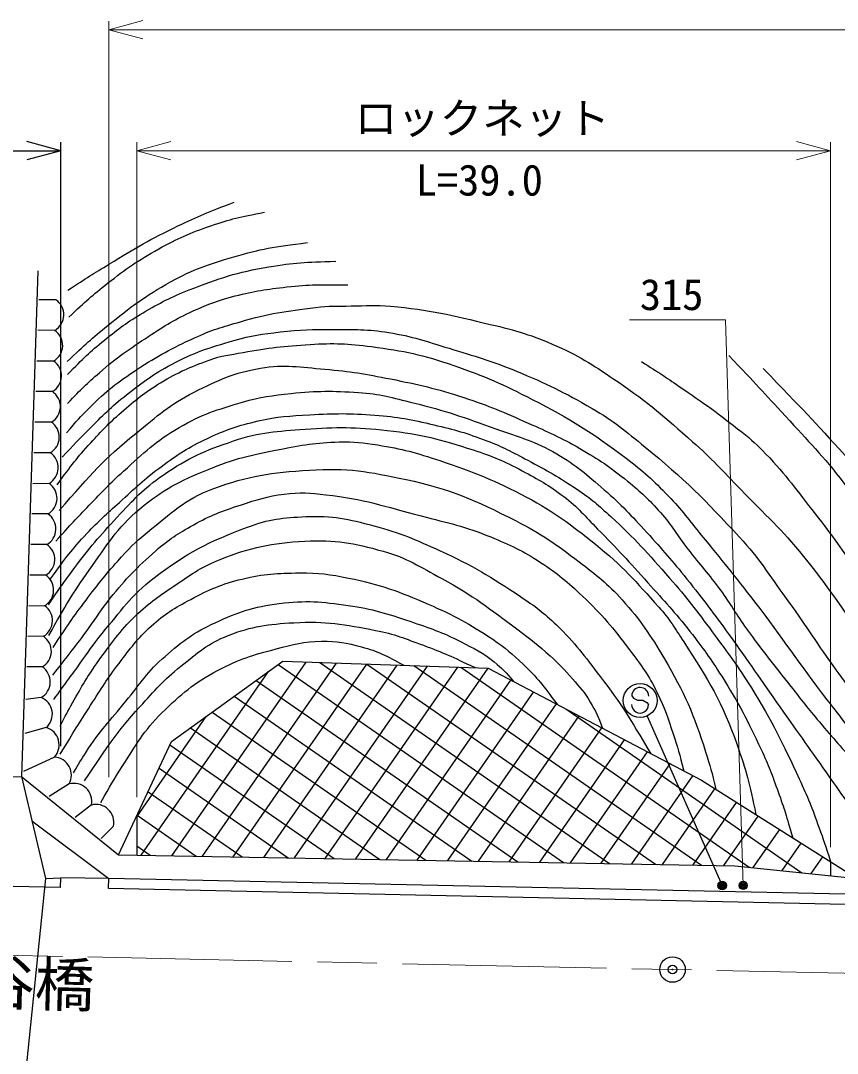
# Model space of a CAD drawing. Units: millimetres, scale not verified. Extents: x 40000 to 680000, y 20000 to 380000.
# Drawn here: x 337024 to 385047, y 288540 to 349271 of the extents above; entities that cross this region are included whole.
import ezdxf
from ezdxf.enums import TextEntityAlignment as Align

# ---------------------------------------------------------------- set-up
doc = ezdxf.new("R2010")
doc.units = ezdxf.units.MM
doc.header["$LTSCALE"] = 1000
doc.header["$PDMODE"] = 32
doc.header["$PDSIZE"] = 500
doc.linetypes.add('CHAIN', pattern=[18.5, 12, -1.5, 3.5, -1.5])
for name, color, linetype, lineweight in [('M-BGD', 7, 'Continuous', 25), ('M-BMK', 2, 'CHAIN', 13), ('M-BMK-SRVR', 3, 'Continuous', 25), ('M-STR-HTXT', 7, 'Continuous', 13), ('M-STR-STRC', 7, 'Continuous', 25)]:
    doc.layers.add(name, color=color, linetype=linetype, lineweight=lineweight)
doc.styles.add('ＭＳ ゴシック', font='')
doc.styles.get('ＭＳ ゴシック').set_extended_font_data('MS Gothic')

msp = doc.modelspace()

# ---------------------------------------------------------------- linework, layer by layer
at = {"layer": 'M-BGD'}
for p, q in [((338042, 334562), (337079, 304830)), ((339094, 332852), (338087, 332849)), ((339027, 331054), (338029, 331070)), ((338961, 329255), (337970, 329254)), ((338895, 327456), (337912, 327456)), ((338828, 325657), (337854, 325656)), ((338762, 323859), (337795, 323851)), ((338696, 322060), (337736, 322030)), ((338629, 320261), (337679, 320272)), ((338563, 318462), (337621, 318469)), ((338496, 316664), (337562, 316656)), ((338430, 314865), (337503, 314837)), ((338364, 313066), (337445, 313063)), ((345900, 306885), (352435, 311597)), ((345907, 300162), (353807, 311552)), ((352435, 311597), (364514, 311197)), ((338297, 311267), (337387, 311276)), ((344103, 300194), (351591, 310989)), ((347710, 300130), (355592, 311493)), ((349513, 300098), (357376, 311434)), ((351317, 300066), (359161, 311375)), ((352162, 311401), (368954, 299754)), ((353120, 300034), (360945, 311315)), ((354615, 311525), (371654, 299706)), ((354924, 300002), (362730, 311256)), ((356727, 299970), (364514, 311197)), ((357379, 311433), (374355, 299658)), ((360143, 311342), (377056, 299610)), ((362906, 311251), (379865, 299487)), ((364514, 311197), (377054, 304596)), ((350872, 310470), (366253, 299802)), ((358530, 299938), (365852, 310493)), ((360334, 299907), (367189, 309790)), ((338231, 309468), (337325, 309356)), ((349582, 309540), (363552, 299849)), ((348291, 308609), (360851, 299897)), ((362137, 299875), (368526, 309086)), ((369078, 308795), (382962, 299164)), ((343847, 302456), (347939, 308355)), ((363940, 299843), (369863, 308382)), ((338530, 307693), (337260, 307347)), ((347001, 307679), (358150, 299945)), ((365744, 299811), (371201, 307678)), ((342777, 300218), (345900, 306885)), ((367547, 299779), (372538, 306974)), ((345805, 306683), (355450, 299993)), ((369350, 299747), (373875, 306270)), ((339006, 305959), (337188, 305123)), ((371154, 299715), (375212, 305566)), ((345160, 305305), (352749, 300041)), ((335590, 304808), (337079, 304830)), ((337079, 304830), (338477, 298819)), ((337079, 304830), (342777, 300218)), ((339876, 304384), (338694, 303651)), ((372957, 299683), (376550, 304862)), ((377054, 304596), (386216, 298825)), ((344515, 303927), (350048, 300089)), ((374761, 299651), (377845, 304098)), ((341182, 303145), (340238, 302402)), ((376564, 299619), (379116, 303298)), ((343847, 302500), (343847, 300199)), ((343869, 302549), (347347, 300137)), ((378367, 299587), (380386, 302497)), ((337689, 302206), (342199, 298832)), ((342487, 301906), (341748, 301180)), ((380106, 299462), (381656, 301697)), ((343847, 300739), (344646, 300185)), ((381809, 299285), (382927, 300897)), ((339367, 298293), (240163, 300428)), ((383511, 299107), (384197, 300096)), ((384643, 299816), (384643, 298989)), ((338477, 298819), (336851, 282802)), ((338477, 298819), (339379, 298870)), ((339367, 298293), (339379, 298870)), ((342199, 298832), (339379, 298870)), ((342186, 298232), (342199, 298832)), ((547844, 294407), (342199, 298832)), ((547831, 293807), (342186, 298232))]:
    msp.add_line(p, q, dxfattribs=at)
msp.add_lwpolyline([(342777, 300218), (379022, 299575), (386216, 298825)], dxfattribs=at)
for centre, start, end in [((338501, 331974), 299.77719, 55.99561), ((338435, 330175), 299.77719, 55.99561), ((338368, 328376), 299.77719, 55.99561), ((338302, 326577), 299.77719, 55.99561), ((338236, 324779), 299.77719, 55.99561), ((338169, 322980), 299.77719, 55.99561), ((338103, 321181), 299.77719, 55.99561), ((338036, 319382), 299.77719, 55.99561), ((337970, 317584), 299.77719, 55.99561), ((337904, 315785), 299.77719, 55.99561), ((337837, 313986), 299.77719, 55.99561), ((337771, 312187), 299.77719, 55.99561), ((337704, 310388), 299.77719, 55.99561), ((337828, 308488), 311.44165, 67.66007), ((338227, 306678), 317.17854, 73.39695), ((338951, 304902), 330.76087, 86.97929), ((340143, 303359), 348.38497, 104.60339), ((341449, 302119), 348.38497, 104.60339)]:
    msp.add_arc(centre, 1060, start, end, dxfattribs=at)
for points, knots in [([(339802, 333413), (340953, 334178), (341275, 334379), (342240, 334966), (343775, 335900), (344641, 336424), (346264, 337195), (347532, 337797), (347989, 337988), (349571, 338598)], [0, 0, 0, 0, 1, 1, 1, 2, 2, 2, 3, 3, 3, 3]), ([(339858, 331832), (340889, 332809), (341207, 333095), (342138, 333825), (343252, 334698), (343906, 335160), (345142, 335850), (346281, 336486), (346963, 336778), (348197, 337203), (349402, 337617), (349875, 337714), (351357, 338009)], [0, 0, 0, 0, 1, 1, 1, 2, 2, 2, 3, 3, 3, 4, 4, 4, 4]), ([(339760, 329225), (340843, 330262), (341178, 330557), (342145, 331342), (343510, 332450), (344304, 333056), (345840, 333911), (347201, 334669), (348057, 334930), (349550, 335378), (351203, 335875), (351870, 335950), (353888, 336218)], [0, 0, 0, 0, 1, 1, 1, 2, 2, 2, 3, 3, 3, 4, 4, 4, 4]), ([(339774, 328465), (340754, 329453), (341049, 329758), (341953, 330486), (342798, 331166), (343284, 331542), (344220, 332090), (345242, 332688), (345834, 333003), (346936, 333436), (348709, 334132), (349741, 334478), (351620, 334791), (353139, 335045), (353740, 335083), (355550, 335118)], [0, 0, 0, 0, 1, 1, 1, 2, 2, 2, 3, 3, 3, 4, 4, 4, 5, 5, 5, 5]), ([(339780, 326764), (340622, 327645), (340888, 327900), (341654, 328569), (342714, 329494), (343375, 329937), (344552, 330708), (345536, 331353), (346100, 331708), (347169, 332199), (348097, 332625), (348643, 332819), (349630, 333079), (350799, 333387), (351477, 333474), (352678, 333608), (354073, 333764), (354591, 333746), (356270, 333727)], [0, 0, 0, 0, 1, 1, 1, 2, 2, 2, 3, 3, 3, 4, 4, 4, 5, 5, 5, 6, 6, 6, 6]), ([(339718, 325024), (340318, 325752), (340524, 325965), (341086, 326525), (342070, 327507), (342703, 327985), (343862, 328753), (345123, 329588), (345880, 329988), (347253, 330622), (348264, 331090), (348875, 331252), (349944, 331563), (351630, 332054), (352617, 332190), (354359, 332411), (355171, 332515), (355635, 332480), (356455, 332493), (357362, 332506), (357873, 332555), (358777, 332476), (361095, 332273), (362373, 331948), (364637, 331411), (366202, 331039), (367084, 330788), (368553, 330131), (370040, 329466), (370805, 328941), (372153, 328026), (373968, 326796), (374881, 325957), (376529, 324511), (377703, 323482), (378277, 322815), (379365, 321695), (380837, 320182), (381736, 319395), (383064, 317753), (384857, 315538), (385690, 314162), (387255, 311780), (388557, 309799), (388972, 309128), (390473, 306636)], [0, 0, 0, 0, 1, 1, 1, 2, 2, 2, 3, 3, 3, 4, 4, 4, 5, 5, 5, 6, 6, 6, 7, 7, 7, 8, 8, 8, 9, 9, 9, 10, 10, 10, 11, 11, 11, 12, 12, 12, 13, 13, 13, 14, 14, 14, 15, 15, 15, 15]), ([(339462, 323591), (340195, 324390), (340402, 324605), (341030, 325230), (341866, 326061), (342319, 326551), (343252, 327271), (344239, 328032), (344797, 328471), (345897, 329057), (347249, 329778), (348088, 330034), (349560, 330463), (350601, 330767), (351214, 330836), (352290, 330965), (353494, 331110), (354178, 331119), (355390, 331109), (356673, 331099), (357403, 331136), (358669, 330929), (360083, 330699), (360847, 330419), (362217, 330002), (363781, 329527), (364667, 329276), (366179, 328655), (367967, 327919), (368947, 327439), (370621, 326471), (371928, 325716), (372571, 325144), (373743, 324193), (376065, 322307), (377254, 321103), (379284, 318905), (380487, 317602), (380989, 316726), (382039, 315296), (383150, 313783), (383684, 312873), (384780, 311348), (385758, 309987), (386316, 309232), (387346, 307909), (388201, 306811), (388486, 306458), (389576, 305130)], [0, 0, 0, 0, 1, 1, 1, 2, 2, 2, 3, 3, 3, 4, 4, 4, 5, 5, 5, 6, 6, 6, 7, 7, 7, 8, 8, 8, 9, 9, 9, 10, 10, 10, 11, 11, 11, 12, 12, 12, 13, 13, 13, 14, 14, 14, 15, 15, 15, 16, 16, 16, 16]), ([(339166, 321979), (340054, 323172), (340307, 323533), (341141, 324443), (341809, 325172), (342190, 325579), (342936, 326230), (343791, 326976), (344288, 327386), (345256, 327978), (346305, 328620), (346955, 328884), (348111, 329307), (348859, 329580), (349316, 329617), (350100, 329759), (351626, 330036), (352495, 330134), (354043, 330230), (355453, 330318), (356256, 330281), (357657, 330100), (359578, 329852), (360659, 329623), (362489, 328992), (364347, 328351), (365358, 327891), (367109, 326999), (369373, 325847), (370586, 325068), (372621, 323548), (373665, 322767), (374200, 322257), (375105, 321319), (375920, 320475), (376298, 319930), (377041, 319022), (378284, 317505), (378977, 316652), (380174, 315098), (381881, 312882), (382729, 311558), (384433, 309339), (385134, 308426), (385524, 307912), (386255, 307023), (387266, 305792), (387636, 305406), (388955, 303966)], [0, 0, 0, 0, 1, 1, 1, 2, 2, 2, 3, 3, 3, 4, 4, 4, 5, 5, 5, 6, 6, 6, 7, 7, 7, 8, 8, 8, 9, 9, 9, 10, 10, 10, 11, 11, 11, 12, 12, 12, 13, 13, 13, 14, 14, 14, 15, 15, 15, 16, 16, 16, 16]), ([(373526, 329220), (374603, 328540), (374889, 328347), (375748, 327765), (377227, 326764), (378037, 326174), (379441, 325070), (380024, 324611), (380323, 324316), (380842, 323786), (382089, 322512), (382639, 321661), (383745, 320263), (384796, 318935), (385317, 318140), (386307, 316766), (387670, 314873), (388366, 313764), (389744, 311881), (390612, 310695), (390894, 310313), (391994, 308866)], [0, 0, 0, 0, 1, 1, 1, 2, 2, 2, 3, 3, 3, 4, 4, 4, 5, 5, 5, 6, 6, 6, 7, 7, 7, 7]), ([(378659, 329573), (380288, 327871), (380717, 327421), (381998, 326007), (383368, 324495), (384193, 323694), (385433, 322074), (386154, 321131), (386494, 320554), (387108, 319537), (387743, 318486), (387988, 317835), (388575, 316756), (389106, 315778), (389376, 315212), (389969, 314271), (390458, 313495), (390734, 313056), (391322, 312352), (391963, 311583), (392256, 311333), (393142, 310549)], [0, 0, 0, 0, 1, 1, 1, 2, 2, 2, 3, 3, 3, 4, 4, 4, 5, 5, 5, 6, 6, 6, 7, 7, 7, 7]), ([(339282, 320464), (341254, 322673), (341847, 323436), (343799, 324998), (345079, 326022), (345758, 326691), (347225, 327420), (348676, 328141), (349527, 328563), (351124, 328832), (352585, 329078), (353440, 328897), (354917, 328774), (356432, 328649), (357276, 328498), (358767, 328201), (360469, 327861), (361423, 327644), (363074, 327109), (364586, 326618), (365404, 326254), (366858, 325609), (368065, 325073), (368747, 324774), (369895, 324119), (371054, 323457), (371674, 323024), (372712, 322184), (373522, 321529), (373951, 321125), (374644, 320348), (375343, 319566), (375611, 319028), (376252, 318198), (376990, 317241), (377456, 316745), (378176, 315774), (378813, 314917), (379074, 314370), (379703, 313507), (380685, 312159), (381274, 311432), (382308, 310123), (382959, 309299), (383314, 308828), (383994, 308026), (384836, 307032), (385324, 306488), (386200, 305524), (387078, 304557), (387370, 304251), (388484, 303082)], [0, 0, 0, 0, 1, 1, 1, 2, 2, 2, 3, 3, 3, 4, 4, 4, 5, 5, 5, 6, 6, 6, 7, 7, 7, 8, 8, 8, 9, 9, 9, 10, 10, 10, 11, 11, 11, 12, 12, 12, 13, 13, 13, 14, 14, 14, 15, 15, 15, 16, 16, 16, 17, 17, 17, 17]), ([(380691, 328818), (383036, 326369), (383665, 325743), (385498, 323705), (386215, 322907), (386630, 322471), (387322, 321651), (387990, 320859), (388366, 320416), (388993, 319590), (389831, 318486), (390246, 317827), (391025, 316680), (391577, 315868), (391871, 315403), (392412, 314584), (392835, 313943), (393053, 313572), (393496, 312944), (393749, 312585), (393832, 312467), (394156, 312034)], [0, 0, 0, 0, 1, 1, 1, 2, 2, 2, 3, 3, 3, 4, 4, 4, 5, 5, 5, 6, 6, 6, 7, 7, 7, 7]), ([(339093, 318670), (340028, 319694), (340276, 319966), (341058, 320773), (341832, 321571), (342244, 322043), (343076, 322781), (344290, 323857), (344938, 324534), (346342, 325347), (347697, 326132), (348563, 326392), (350065, 326835), (351154, 327156), (351799, 327222), (352928, 327345), (354469, 327513), (355349, 327505), (356896, 327407), (358165, 327326), (358859, 327100), (360095, 326801), (362035, 326332), (363090, 325939), (364969, 325267), (366396, 324757), (367250, 324559), (368557, 323793), (369735, 323103), (370312, 322577), (371341, 321681), (372383, 320774), (372900, 320190), (373838, 319175), (374797, 318136), (375315, 317533), (376201, 316431), (377208, 315178), (377739, 314450), (378685, 313151), (379877, 311515), (380498, 310564), (381664, 308910), (382812, 307282), (383466, 306378), (384609, 304747), (385668, 303237), (385999, 302760), (387307, 300872)], [0, 0, 0, 0, 1, 1, 1, 2, 2, 2, 3, 3, 3, 4, 4, 4, 5, 5, 5, 6, 6, 6, 7, 7, 7, 8, 8, 8, 9, 9, 9, 10, 10, 10, 11, 11, 11, 12, 12, 12, 13, 13, 13, 14, 14, 14, 15, 15, 15, 16, 16, 16, 16]), ([(338776, 316444), (339724, 317733), (339999, 318138), (340915, 319110), (341625, 319864), (342065, 320245), (342831, 320941), (343763, 321789), (344265, 322295), (345281, 323040), (346286, 323778), (346877, 324174), (348005, 324703), (349121, 325226), (349788, 325449), (350987, 325732), (352152, 326007), (352835, 326020), (354030, 326091), (355519, 326178), (356363, 326192), (357850, 326073), (359218, 325964), (359983, 325824), (361318, 325506), (362556, 325212), (363249, 325020), (364437, 324566), (365410, 324194), (365921, 323901), (366844, 323418), (368015, 322805), (368660, 322433), (369759, 321700), (370582, 321150), (370994, 320767), (371729, 320103), (373177, 318794), (373887, 317951), (375181, 316489), (376227, 315307), (376749, 314589), (377694, 313324), (378633, 312066), (379161, 311359), (379992, 310027), (381239, 308026), (381810, 306824), (382806, 304688), (383313, 303600), (383556, 302970), (383964, 301841), (384247, 301056), (384337, 300790), (384643, 299816)], [0, 0, 0, 0, 1, 1, 1, 2, 2, 2, 3, 3, 3, 4, 4, 4, 5, 5, 5, 6, 6, 6, 7, 7, 7, 8, 8, 8, 9, 9, 9, 10, 10, 10, 11, 11, 11, 12, 12, 12, 13, 13, 13, 14, 14, 14, 15, 15, 15, 16, 16, 16, 17, 17, 17, 18, 18, 18, 18]), ([(338655, 314910), (339344, 315941), (339549, 316225), (340160, 317041), (341086, 318275), (341643, 318942), (342695, 320071), (343672, 321118), (344221, 321733), (345399, 322546), (346882, 323568), (347841, 323985), (349549, 324557), (351126, 325086), (352093, 325122), (353753, 325245), (355632, 325385), (356704, 325380), (358577, 325175), (360588, 324954), (361702, 324646), (363627, 324023), (364790, 323647), (365429, 323376), (366509, 322802), (367500, 322274), (368060, 321968), (368955, 321289), (369816, 320636), (370192, 320143), (370953, 319375), (372142, 318175), (372776, 317471), (373906, 316216), (374897, 315116), (375465, 314507), (376382, 313345), (377163, 312355), (377571, 311775), (378250, 310713), (379275, 309107), (379739, 308137), (380560, 306418), (381013, 305470), (381209, 304911), (381566, 303923), (381943, 302879), (382047, 302513), (382423, 301214)], [0, 0, 0, 0, 1, 1, 1, 2, 2, 2, 3, 3, 3, 4, 4, 4, 5, 5, 5, 6, 6, 6, 7, 7, 7, 8, 8, 8, 9, 9, 9, 10, 10, 10, 11, 11, 11, 12, 12, 12, 13, 13, 13, 14, 14, 14, 15, 15, 15, 16, 16, 16, 16]), ([(338684, 313119), (339717, 314957), (340036, 315517), (341058, 316951), (342120, 318438), (342638, 319382), (344034, 320561), (345407, 321722), (346358, 322176), (348020, 322862), (349595, 323512), (350544, 323731), (352217, 324052), (353587, 324315), (354366, 324453), (355760, 324497), (356647, 324524), (357149, 324463), (358025, 324320), (359473, 324084), (360279, 323872), (361667, 323396), (363715, 322694), (364863, 322260), (366778, 321250), (368470, 320358), (369320, 319672), (370818, 318482), (372425, 317206), (373185, 316317), (374547, 314781), (375201, 314045), (375481, 313559), (376015, 312731), (377457, 310493), (378282, 309197), (379154, 306682), (379698, 305114), (379883, 304483), (380257, 302579)], [0, 0, 0, 0, 1, 1, 1, 2, 2, 2, 3, 3, 3, 4, 4, 4, 5, 5, 5, 6, 6, 6, 7, 7, 7, 8, 8, 8, 9, 9, 9, 10, 10, 10, 11, 11, 11, 12, 12, 12, 13, 13, 13, 13]), ([(338931, 312411), (339824, 313758), (340069, 314138), (340871, 315193), (341568, 316110), (341960, 316627), (342731, 317483), (343373, 318194), (343742, 318593), (344489, 319193), (345891, 320321), (346644, 321108), (348330, 321737), (350444, 322525), (351749, 322688), (354000, 322838), (356227, 322986), (357505, 322754), (359687, 322286), (362312, 321723), (363726, 321083), (366120, 319867), (367670, 319080), (368475, 318504), (369856, 317448), (370906, 316646), (371509, 316193), (372393, 315210), (373508, 313971), (374027, 313173), (374874, 311738), (376062, 309727), (376599, 308501), (377296, 306272), (377564, 305415), (377673, 305102), (377910, 304057)], [0, 0, 0, 0, 1, 1, 1, 2, 2, 2, 3, 3, 3, 4, 4, 4, 5, 5, 5, 6, 6, 6, 7, 7, 7, 8, 8, 8, 9, 9, 9, 10, 10, 10, 11, 11, 11, 12, 12, 12, 12]), ([(338913, 310781), (339942, 312099), (340216, 312440), (341016, 313530), (341520, 314217), (341755, 314637), (342289, 315301), (343238, 316481), (343840, 317093), (344974, 318096), (345755, 318787), (346264, 319096), (347169, 319611), (348192, 320194), (348829, 320411), (349945, 320786), (350929, 321116), (351494, 321290), (352522, 321430), (353471, 321559), (354022, 321492), (354974, 321391), (357204, 321154), (358407, 320703), (360579, 320144), (362194, 319729), (363124, 319545), (364666, 318908), (365853, 318418), (366516, 318112), (367595, 317414), (368630, 316745), (369155, 316279), (370053, 315434), (371247, 314311), (371829, 313585), (372820, 312279), (373534, 311338), (373939, 310798), (374460, 309737), (374904, 308833), (375071, 308287), (375388, 307330), (375669, 306484), (375751, 306187), (376023, 305139)], [0, 0, 0, 0, 1, 1, 1, 2, 2, 2, 3, 3, 3, 4, 4, 4, 5, 5, 5, 6, 6, 6, 7, 7, 7, 8, 8, 8, 9, 9, 9, 10, 10, 10, 11, 11, 11, 12, 12, 12, 13, 13, 13, 14, 14, 14, 15, 15, 15, 15]), ([(338968, 309341), (339706, 310355), (339891, 310611), (340487, 311423), (341005, 312130), (341256, 312557), (341818, 313230), (342937, 314570), (343481, 315436), (344865, 316501), (346799, 317990), (348073, 318624), (350357, 319486), (351635, 319969), (352435, 320043), (353799, 320103), (355372, 320172), (356273, 319971), (357794, 319564), (359364, 319144), (360209, 318770), (361689, 318098), (363626, 317220), (364640, 316567), (366420, 315403), (367298, 314829), (367765, 314457), (368526, 313733), (369652, 312661), (370152, 311930), (371102, 310699), (372398, 309020), (372769, 308344), (374084, 306160)], [0, 0, 0, 0, 1, 1, 1, 2, 2, 2, 3, 3, 3, 4, 4, 4, 5, 5, 5, 6, 6, 6, 7, 7, 7, 8, 8, 8, 9, 9, 9, 10, 10, 10, 11, 11, 11, 11]), ([(339350, 307783), (339684, 308446), (339784, 308625), (340079, 309156), (340629, 310144), (340940, 310703), (341605, 311617), (342387, 312692), (342810, 313321), (343760, 314249), (344628, 315097), (345217, 315463), (346222, 316144), (347165, 316783), (347694, 317174), (348755, 317590), (350605, 318315), (351744, 318549), (353728, 318663), (355538, 318766), (356585, 318556), (358332, 318070), (359770, 317671), (360482, 317164), (361796, 316456), (363650, 315457), (364576, 314698), (366269, 313447), (367033, 312882), (367462, 312560), (368157, 311911), (368695, 311409), (368998, 311126), (369477, 310567), (369913, 310058), (370169, 309775), (370516, 309202), (370860, 308632), (370957, 308384), (371239, 307658)], [0, 0, 0, 0, 1, 1, 1, 2, 2, 2, 3, 3, 3, 4, 4, 4, 5, 5, 5, 6, 6, 6, 7, 7, 7, 8, 8, 8, 9, 9, 9, 10, 10, 10, 11, 11, 11, 12, 12, 12, 13, 13, 13, 13]), ([(339355, 306130), (340197, 307527), (340418, 307899), (341140, 309008), (341775, 309983), (342098, 310554), (342809, 311476), (343497, 312369), (343857, 312907), (344696, 313660), (345513, 314394), (346053, 314725), (347024, 315237), (348150, 315831), (348820, 316130), (350056, 316435), (351343, 316752), (352105, 316773), (353430, 316795), (354562, 316814), (355203, 316715), (356311, 316489), (358197, 316103), (359228, 315718), (360994, 314952), (362539, 314282), (363381, 313827), (364781, 312892), (365534, 312389), (365914, 312042), (366572, 311419), (367446, 310592), (367708, 310203), (368562, 309067)], [0, 0, 0, 0, 1, 1, 1, 2, 2, 2, 3, 3, 3, 4, 4, 4, 5, 5, 5, 6, 6, 6, 7, 7, 7, 8, 8, 8, 9, 9, 9, 10, 10, 10, 11, 11, 11, 11]), ([(340136, 305033), (340459, 305621), (340572, 305788), (340873, 306259), (341669, 307506), (342272, 308096), (343208, 309243), (344075, 310305), (344487, 310982), (345517, 311887), (346557, 312802), (347206, 313277), (348460, 313866), (349850, 314518), (350704, 314790), (352227, 314990), (353801, 315197), (354719, 315108), (356290, 314880), (357733, 314671), (358523, 314414), (359905, 313948), (361094, 313548), (361771, 313326), (362888, 312753), (363693, 312341), (364180, 312141), (364872, 311558), (365357, 311151), (365539, 310968), (366013, 310408)], [0, 0, 0, 0, 1, 1, 1, 2, 2, 2, 3, 3, 3, 4, 4, 4, 5, 5, 5, 6, 6, 6, 7, 7, 7, 8, 8, 8, 9, 9, 9, 10, 10, 10, 10]), ([(340779, 304558), (342198, 306659), (342601, 307351), (344036, 308919), (344928, 309895), (345404, 310480), (346440, 311301), (347457, 312108), (348019, 312639), (349228, 313112), (350659, 313672), (351556, 313772), (353090, 313866), (354972, 313981), (356043, 313764), (357895, 313413), (359026, 313198), (359627, 312930), (360709, 312536), (361925, 312093), (362337, 311890), (363750, 311223)], [0, 0, 0, 0, 1, 1, 1, 2, 2, 2, 3, 3, 3, 4, 4, 4, 5, 5, 5, 6, 6, 6, 7, 7, 7, 7]), ([(341742, 303297), (342303, 304313), (342480, 304599), (342998, 305407), (343825, 306696), (344241, 307483), (345332, 308559), (346476, 309689), (347190, 310293), (348608, 311052), (349873, 311728), (350664, 311966), (352052, 312326), (353076, 312591), (353665, 312772), (354723, 312779), (355646, 312785), (356170, 312685), (357063, 312448), (358089, 312175), (358480, 311944), (359555, 311361)], [0, 0, 0, 0, 1, 1, 1, 2, 2, 2, 3, 3, 3, 4, 4, 4, 5, 5, 5, 6, 6, 6, 7, 7, 7, 7])]:
    msp.add_open_spline(points, degree=3, knots=knots, dxfattribs=at)
at = {"layer": 'M-BMK'}
msp.add_line((574921, 289173), (199254, 297257), dxfattribs=at)
at = {"layer": 'M-BMK-SRVR'}
msp.add_circle((375356, 293468), 750, dxfattribs=at)
msp.add_point((375356, 293468), dxfattribs=at)
at = {"layer": 'M-STR-HTXT'}
for p, q in [((342199, 348732), (344199, 349271)), ((342199, 304778), (342199, 349232)), ((342199, 348732), (547844, 348732)), ((342199, 348732), (344199, 348193)), ((343847, 341621), (345847, 342160)), ((343847, 303596), (343847, 342121)), ((384643, 341621), (382643, 342160)), ((384643, 300672), (384643, 342121)), ((343847, 341621), (384643, 341621)), ((343847, 341621), (345847, 341082)), ((384643, 341621), (382643, 341082)), ((378472, 331671), (372824, 331671)), ((379507, 298418), (378472, 331671))]:
    msp.add_line(p, q, dxfattribs=at)
for radius in [250, 200, 150, 100, 50, 20]:
    msp.add_circle((379507, 298418), radius, dxfattribs=at)
msp.add_point((379507, 298418), dxfattribs=at)
at = {"layer": 'M-STR-STRC'}
for p, q in [((339379, 341621), (337379, 342160)), ((339379, 306607), (339379, 342121)), ((230024, 341621), (339379, 341621)), ((339379, 341621), (337379, 341082)), ((372954, 309559), (373059, 309422)), ((373059, 309422), (373305, 309310)), ((373305, 309310), (373605, 309308)), ((373605, 309308), (373850, 309169)), ((373850, 309169), (373950, 309051)), ((373856, 308373), (378279, 298410))]:
    msp.add_line(p, q, dxfattribs=at)
for centre, radius in [((373451, 309287), 1000), ((378279, 298410), 250), ((378279, 298410), 200), ((378279, 298410), 150), ((378279, 298410), 100), ((378279, 298410), 50), ((378279, 298410), 20)]:
    msp.add_circle(centre, radius, dxfattribs=at)
for centre, start, end in [((373454, 309555), 359.55488, 179.55488), ((373450, 309055), 179.55488, 359.55488)]:
    msp.add_arc(centre, 500, start, end, dxfattribs=at)
msp.add_point((378279, 298410), dxfattribs=at)

# ---------------------------------------------------------------- texts
at = {"layer": 'M-STR-HTXT', "style": 'ＭＳ ゴシック'}
msp.add_text('ロックネット', height=1833, dxfattribs=at).set_placement((364166, 342069), align=Align.BOTTOM_CENTER)
msp.add_text('L=39.0', height=1833, dxfattribs=at).set_placement((363992, 339899), align=Align.MIDDLE_CENTER)
msp.add_text('315', height=1833, dxfattribs=at).set_placement((373432, 331701), align=Align.BOTTOM_LEFT)
msp.add_text('長谷橋', height=2566, rotation=358.375, dxfattribs=at).set_placement((330807, 290785), align=Align.BOTTOM_LEFT)

doc.saveas('drawing.dxf')
